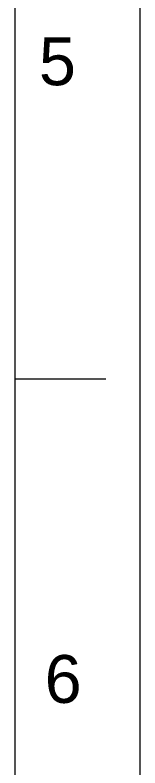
# Model space of a CAD drawing. Header units: millimetres. Extents: x 6110 to 6704, y -2661 to -1821.
# Drawn here: x 6683.8 to 6703.8, y -2402.9 to -2282.8 of the extents above; entities that cross this region are included whole.
import ezdxf

# ---------------------------------------------------------------- set-up
doc = ezdxf.new("R2010")
doc.units = ezdxf.units.MM
doc.header["$LTSCALE"] = 0.1
doc.layers.get('0').update_dxf_attribs({"lineweight": 15})
doc.styles.get("Standard").update_dxf_attribs({"font": 'arial.ttf'})

msp = doc.modelspace()

# ---------------------------------------------------------------- linework, layer by layer
at = {"color": 7, "linetype": 'Continuous'}
for p, q in [((6703.8445, -1820.7943), (6703.8445, -2660.7941)), ((6683.8443, -2640.7941), (6683.8443, -1840.7943)), ((6683.8444, -2340.7943), (6698.3804, -2340.7943))]:
    msp.add_line(p, q, dxfattribs=at)

# ---------------------------------------------------------------- texts
at = {"char_height": 7.6238, "attachment_point": 5}
for s, insert in [('5', (6690.6285, -2290.2148)), ('6', (6691.5497, -2388.7358))]:
    msp.add_mtext_dynamic_manual_height_columns(s, width=50, gutter_width=12.5, heights=[0], dxfattribs=dict(at, insert=insert))

doc.saveas('drawing.dxf')
